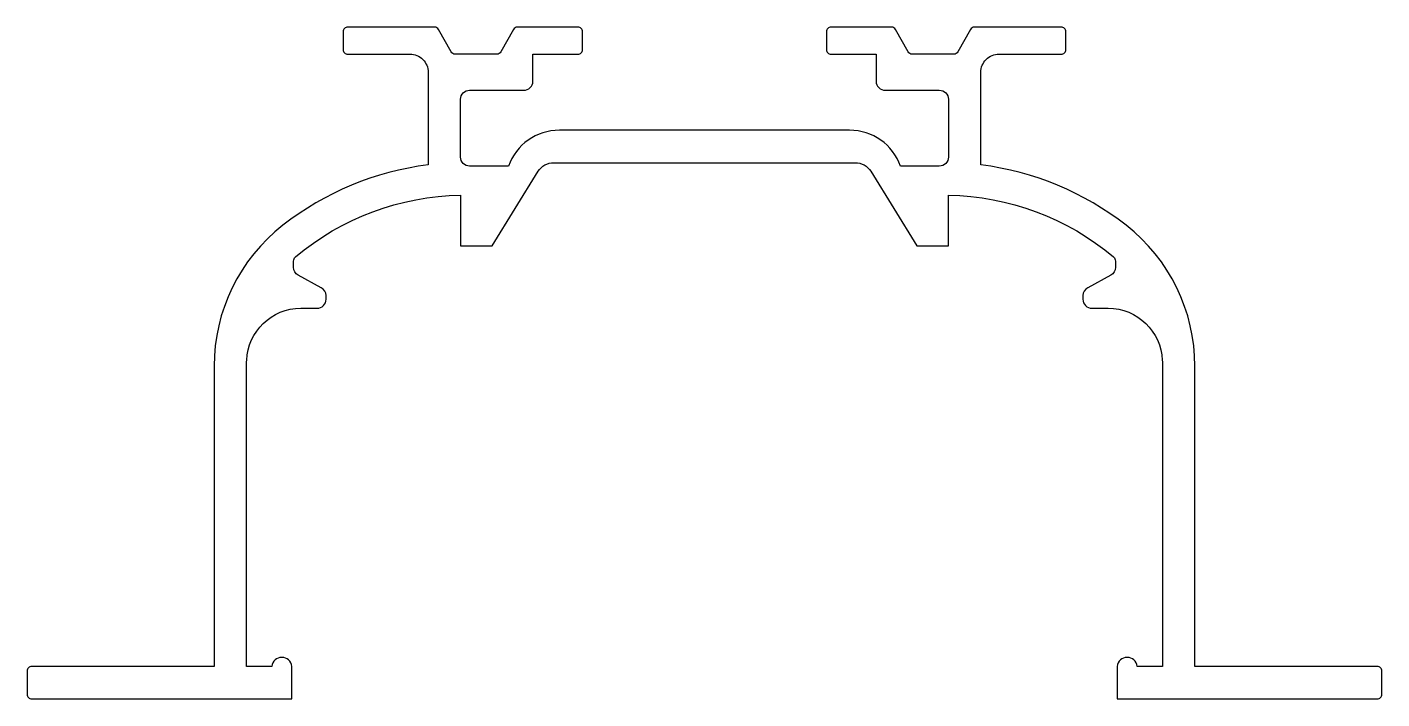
# Model space of a CAD drawing. Extents: x 120.2 to 195.2, y 205.5 to 242.7.
import ezdxf

# ---------------------------------------------------------------- set-up
doc = ezdxf.new("R2010")
doc.units = 0
doc.layers.get('0').update_dxf_attribs({"linetype": 'CONTINUOUS'})

msp = doc.modelspace()

# ---------------------------------------------------------------- linework, layer by layer
msp.add_lwpolyline([(171.189, 233.358, -0.172107), (180.332, 229.937, -0.2215), (180.439, 229.707), (180.439, 229.36, -0.275344), (180.177, 228.92), (178.901, 228.23, 0.275344), (178.639, 227.79), (178.639, 227.59, 0.414214), (179.139, 227.09), (180.035, 227.09, -0.402399), (183.032, 224.211, -0.010127), (183.039, 223.883), (183.039, 207.26), (181.637, 207.26, 0.912871), (180.541, 207.26), (180.539, 207.26), (180.539, 205.46), (194.939, 205.46, 0.414214), (195.189, 205.71), (195.189, 207.01, 0.414214), (194.939, 207.26), (184.839, 207.26), (184.839, 223.883, 0.230961), (181.031, 231.687, 0.135201), (172.989, 235.031), (172.989, 240.16, -0.414214), (173.989, 241.16), (177.439, 241.16, 0.414214), (177.689, 241.41), (177.689, 242.41, 0.414214), (177.439, 242.66), (172.635, 242.66, 0.270107), (172.417, 242.533), (171.711, 241.287, -0.270107), (171.493, 241.16), (169.185, 241.16, -0.270107), (168.967, 241.287), (168.261, 242.533, 0.270107), (168.043, 242.66), (164.689, 242.66, 0.414214), (164.439, 242.41), (164.439, 241.41, 0.414214), (164.689, 241.16), (167.189, 241.16), (167.189, 239.66, 0.414214), (167.689, 239.16), (170.689, 239.16, -0.414214), (171.189, 238.66), (171.189, 235.46, -0.414214), (170.689, 234.96), (168.544, 234.96, 0.316864), (165.719, 236.95), (149.659, 236.95, 0.316864), (146.834, 234.96), (144.689, 234.96, -0.414214), (144.189, 235.46), (144.189, 238.66, -0.414214), (144.689, 239.16), (147.689, 239.16, 0.414214), (148.189, 239.66), (148.189, 241.16), (150.689, 241.16, 0.414214), (150.939, 241.41), (150.939, 242.41, 0.414214), (150.689, 242.66), (147.335, 242.66, 0.270107), (147.117, 242.533), (146.411, 241.287, -0.270107), (146.193, 241.16), (143.885, 241.16, -0.270107), (143.667, 241.287), (142.961, 242.533, 0.270107), (142.743, 242.66), (137.939, 242.66, 0.414214), (137.689, 242.41), (137.689, 241.41, 0.414214), (137.939, 241.16), (141.389, 241.16, -0.414214), (142.389, 240.16), (142.389, 235.031, 0.135201), (134.347, 231.687, 0.230961), (130.539, 223.883), (130.539, 207.26), (120.439, 207.26, 0.414214), (120.189, 207.01), (120.189, 205.71, 0.414214), (120.439, 205.46), (134.839, 205.46), (134.839, 207.26), (134.837, 207.26, 0.912871), (133.741, 207.26), (132.339, 207.26), (132.339, 223.883, -0.010127), (132.346, 224.211, -0.402399), (135.343, 227.09), (136.239, 227.09, 0.414214), (136.739, 227.59), (136.739, 227.79, 0.275344), (136.477, 228.23), (135.201, 228.92, -0.275344), (134.939, 229.36), (134.939, 229.707, -0.2215), (135.046, 229.937, -0.172107), (144.189, 233.358), (144.189, 230.55), (145.939, 230.55), (148.488, 234.676, -0.259956), (149.339, 235.15), (166.039, 235.15, -0.259956), (166.89, 234.676), (169.439, 230.55), (171.189, 230.55)], format="xyb", close=True)

doc.saveas('drawing.dxf')
